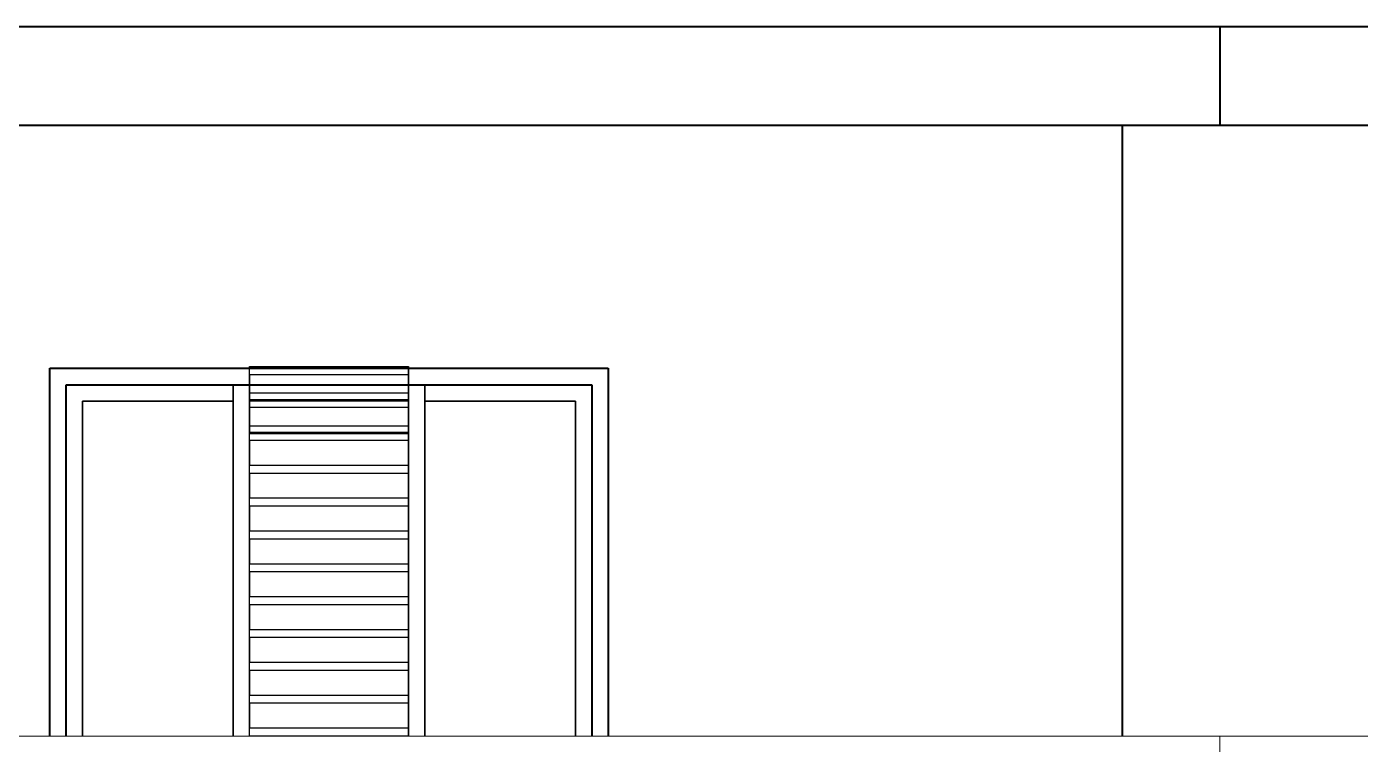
# Model space of a CAD drawing. Header units: millimetres. Extents: x -5645 to 36496, y -6563 to 7144.
# Drawn here: x 1570.6 to 1976.5, y -144 to 74.5 of the extents above; entities that cross this region are included whole.
import ezdxf

# ---------------------------------------------------------------- set-up
doc = ezdxf.new("R2010")
doc.units = ezdxf.units.MM
doc.header["$LTSCALE"] = 100
doc.layers.get('0').update_dxf_attribs({"lineweight": 40})
doc.layers.add('VPORTS', color=7, linetype='Continuous')
doc.layers.add('WIN', color=4, linetype='Continuous', lineweight=9)

msp = doc.modelspace()

# ---------------------------------------------------------------- linework, layer by layer
for p, q in [((1577.62, -29.47, 10), (1747.62, -29.47, 10)), ((1577.62, -44.47, 10), (1577.62, -29.47, 10)), ((1747.62, -29.47, 10), (1747.62, -44.47, 10)), ((1582.62, -34.47, 10), (1742.62, -34.47, 10)), ((1582.62, -44.47, 5), (1582.62, -34.47, 5)), ((1691.79, -34.47, 5), (1742.62, -34.47, 5)), ((1742.62, -34.47, 10), (1742.62, -44.47, 10)), ((1742.62, -34.47, 5), (1742.62, -44.47, 5)), ((1577.62, -141.47, 15), (1577.62, -44.47, 15)), ((1582.62, -141.47, 10), (1582.62, -44.47, 10)), ((1742.62, -44.47, 15), (1742.62, -141.47, 15)), ((1742.62, -44.47, 10), (1742.62, -141.47, 10)), ((1747.62, -44.47, 15), (1747.62, -141.47, 15))]:
    msp.add_line(p, q)
at = {"extrusion": (0, 1, -6.12323e-17)}
for p, q in [((1577.62, -29.47, 10), (1747.62, -29.47, 10)), ((1577.62, -29.47), (1747.62, -29.47)), ((1747.62, -29.47), (1747.62, -29.47, 10))]:
    msp.add_line(p, q, dxfattribs=at)
at = {"extrusion": (-1.22461e-16, -6.12323e-17, -1)}
for p, q in [((1577.62, -29.47), (1747.62, -29.47)), ((1747.62, -29.47), (1747.62, -44.47)), ((1577.62, -141.47, 5), (1577.62, -44.47, 5)), ((1747.62, -44.47, 5), (1747.62, -141.47, 5))]:
    msp.add_line(p, q, dxfattribs=at)
at = {"extrusion": (1, -7.49855e-33, -1.22461e-16)}
for p, q in [((1747.62, -29.47), (1747.62, -44.47)), ((1747.62, -29.47, 10), (1747.62, -44.47, 10)), ((1747.62, -29.47), (1747.62, -29.47, 10)), ((1747.62, -44.47, 15), (1747.62, -141.47, 15)), ((1747.62, -44.47, 5), (1747.62, -141.47, 5))]:
    msp.add_line(p, q, dxfattribs=at)
at = {"extrusion": (0, -1, 6.12323e-17)}
for p, q in [((1582.62, -34.47, 10), (1742.62, -34.47, 10)), ((1691.79, -34.47, 5), (1742.62, -34.47, 5)), ((1742.62, -34.47, 5), (1742.62, -34.47, 10))]:
    msp.add_line(p, q, dxfattribs=at)
at = {"extrusion": (-1, 7.49855e-33, 1.22461e-16)}
for p, q in [((1742.62, -34.47, 10), (1742.62, -44.47, 10)), ((1742.62, -34.47, 5), (1742.62, -44.47, 5)), ((1742.62, -34.47, 5), (1742.62, -34.47, 10)), ((1577.62, -141.47, 5), (1577.62, -44.47, 5)), ((1577.62, -141.47, 15), (1577.62, -44.47, 15)), ((1742.62, -44.47, 10), (1742.62, -141.47, 10)), ((1742.62, -44.47, 15), (1742.62, -141.47, 15))]:
    msp.add_line(p, q, dxfattribs=at)
for points in [[(1273.92, 74.53), (2663.47, 74.53)], [(1933.82, 74.53), (1933.82, 44.53)], [(1273.92, 44.53), (2663.47, 44.53)], [(1904.05, 44.53), (1904.05, -141.47)]]:
    msp.add_lwpolyline(points)
at = {"layer": 'VPORTS', "extrusion": (-1, 7.49855e-33, 1.22461e-16)}
for p, q in [((1577.62, -44.47, 10), (1577.62, -29.47, 10)), ((1577.62, -44.47), (1577.62, -29.47)), ((1577.62, -29.47), (1577.62, -29.47, 10)), ((1686.79, -49.47, 12.5), (1686.79, -28.97, 12.5)), ((1686.79, -28.97, 10), (1686.79, -28.97, 12.5)), ((1686.79, -28.97, 10), (1686.79, -31.47, 10)), ((1686.79, -31.47, 10), (1686.79, -31.47, 12.5)), ((1686.79, -31.47, 12.5), (1686.79, -38.97, 12.5)), ((1633.46, -44.47, 7.5), (1633.46, -34.47, 7.5)), ((1633.46, -34.47, -2.5), (1633.46, -44.47, -2.5)), ((1633.46, -34.47, 5), (1633.46, -34.47, 7.5)), ((1633.46, -34.47, -2.5), (1633.46, -34.47)), ((1633.46, -34.47, 5), (1633.46, -39.47, 5)), ((1633.46, -39.47), (1633.46, -34.47)), ((1686.79, -44.47, -2.5), (1686.79, -34.47, -2.5)), ((1686.79, -34.47, -2.5), (1686.79, -34.47)), ((1686.79, -39.47), (1686.79, -34.47)), ((1686.79, -34.47, 5), (1686.79, -36.97, 5)), ((1686.79, -34.47, 5), (1686.79, -34.47, 7.5)), ((1686.79, -34.47, 7.5), (1686.79, -36.97, 7.5)), ((1633.46, -39.47, 5), (1633.46, -39.47)), ((1686.79, -36.97, 5), (1686.79, -36.97, 7.5)), ((1686.79, -38.97, 10), (1686.79, -38.97, 12.5)), ((1686.79, -38.97, 10), (1686.79, -41.47, 10)), ((1686.79, -39.47, 7.5), (1686.79, -44.47, 7.5)), ((1686.79, -39.47), (1686.79, -39.47, 7.5)), ((1737.62, -39.47, 5), (1737.62, -44.47, 5)), ((1737.62, -44.47), (1737.62, -39.47)), ((1737.62, -39.47), (1737.62, -39.47, 5)), ((1577.62, -44.47, 5), (1577.62, -44.47, 15)), ((1577.62, -44.47, 10), (1577.62, -44.47)), ((1633.46, -44.47, 2.5), (1633.46, -141.47, 2.5)), ((1633.46, -44.47, 2.5), (1633.46, -44.47, 12.5)), ((1633.46, -141.47, 12.5), (1633.46, -44.47, 12.5)), ((1633.46, -44.47, 7.5), (1633.46, -44.47, -2.5)), ((1686.79, -41.47, 10), (1686.79, -41.47, 12.5)), ((1686.79, -41.47, 12.5), (1686.79, -48.97, 12.5)), ((1686.79, -141.47, 2.5), (1686.79, -44.47, 2.5)), ((1686.79, -44.47, 2.5), (1686.79, -44.47, 12.5)), ((1686.79, -44.47, 12.5), (1686.79, -46.97, 12.5)), ((1686.79, -44.47, 7.5), (1686.79, -44.47, -2.5)), ((1737.62, -141.47, 5), (1737.62, -44.47, 5)), ((1737.62, -44.47, 5), (1737.62, -44.47, 10)), ((1737.62, -44.47, 10), (1737.62, -141.47, 10)), ((1737.62, -44.47, 5), (1737.62, -44.47)), ((1742.62, -44.47, 10), (1742.62, -44.47, 15)), ((1742.62, -44.47, 10), (1742.62, -44.47, 5)), ((1686.79, -46.97, 10), (1686.79, -46.97, 12.5)), ((1686.79, -46.97, 10), (1686.79, -49.47, 10)), ((1686.79, -48.97, 10), (1686.79, -48.97, 12.5)), ((1686.79, -48.97, 10), (1686.79, -51.47, 10)), ((1686.79, -49.47, 10), (1686.79, -49.47, 12.5)), ((1686.79, -51.47, 10), (1686.79, -51.47, 12.5)), ((1686.79, -51.47, 12.5), (1686.79, -58.97, 12.5)), ((1686.79, -58.97, 10), (1686.79, -58.97, 12.5)), ((1686.79, -58.97, 10), (1686.79, -61.47, 10)), ((1686.79, -61.47, 10), (1686.79, -61.47, 12.5)), ((1686.79, -61.47, 12.5), (1686.79, -68.97, 12.5)), ((1686.79, -68.97, 10), (1686.79, -68.97, 12.5)), ((1686.79, -68.97, 10), (1686.79, -71.47, 10)), ((1686.79, -71.47, 10), (1686.79, -71.47, 12.5)), ((1686.79, -71.47, 12.5), (1686.79, -78.97, 12.5)), ((1686.79, -78.97, 10), (1686.79, -78.97, 12.5)), ((1686.79, -78.97, 10), (1686.79, -81.47, 10)), ((1686.79, -81.47, 10), (1686.79, -81.47, 12.5)), ((1686.79, -81.47, 12.5), (1686.79, -88.97, 12.5)), ((1686.79, -88.97, 10), (1686.79, -88.97, 12.5)), ((1686.79, -88.97, 10), (1686.79, -91.47, 10)), ((1686.79, -91.47, 10), (1686.79, -91.47, 12.5)), ((1686.79, -91.47, 12.5), (1686.79, -98.97, 12.5)), ((1686.79, -98.97, 10), (1686.79, -98.97, 12.5)), ((1686.79, -98.97, 10), (1686.79, -101.47, 10)), ((1686.79, -101.47, 10), (1686.79, -101.47, 12.5)), ((1686.79, -101.47, 12.5), (1686.79, -108.97, 12.5)), ((1686.79, -108.97, 10), (1686.79, -108.97, 12.5)), ((1686.79, -108.97, 10), (1686.79, -111.47, 10)), ((1686.79, -111.47, 10), (1686.79, -111.47, 12.5)), ((1686.79, -111.47, 12.5), (1686.79, -118.97, 12.5)), ((1686.79, -118.97, 10), (1686.79, -118.97, 12.5)), ((1686.79, -118.97, 10), (1686.79, -121.47, 10)), ((1686.79, -121.47, 12.5), (1686.79, -128.97, 12.5)), ((1686.79, -121.47, 10), (1686.79, -121.47, 12.5)), ((1686.79, -128.97, 10), (1686.79, -131.47, 10)), ((1686.79, -128.97, 10), (1686.79, -128.97, 12.5)), ((1686.79, -131.47, 12.5), (1686.79, -138.97, 12.5)), ((1686.79, -131.47, 10), (1686.79, -131.47, 12.5)), ((1686.79, -138.97, 10), (1686.79, -141.47, 10)), ((1686.79, -138.97, 10), (1686.79, -138.97, 12.5)), ((1686.79, -141.47, 10), (1686.79, -141.47, 12.5))]:
    msp.add_line(p, q, dxfattribs=at)
at = {"layer": 'VPORTS', "extrusion": (0, 1, -6.12323e-17)}
for p, q in [((1577.62, -29.47), (1577.62, -29.47, 10)), ((1638.46, -28.97, 12.5), (1686.79, -28.97, 12.5)), ((1638.46, -28.97, 10), (1638.46, -28.97, 12.5)), ((1638.46, -28.97, 10), (1686.79, -28.97, 10)), ((1686.79, -28.97, 10), (1686.79, -28.97, 12.5)), ((1633.46, -34.47), (1638.46, -34.47)), ((1633.46, -34.47, -2.5), (1633.46, -34.47)), ((1638.46, -34.47, -2.5), (1633.46, -34.47, -2.5)), ((1638.46, -34.47, -2.5), (1638.46, -34.47)), ((1686.79, -34.47), (1691.79, -34.47)), ((1686.79, -34.47, -2.5), (1686.79, -34.47)), ((1686.79, -34.47, -2.5), (1691.79, -34.47, -2.5)), ((1691.79, -34.47, -2.5), (1691.79, -34.47)), ((1638.46, -36.97, 7.5), (1686.79, -36.97, 7.5)), ((1638.46, -36.97, 5), (1638.46, -36.97, 7.5)), ((1638.46, -36.97, 5), (1686.79, -36.97, 5)), ((1638.46, -38.97, 12.5), (1686.79, -38.97, 12.5)), ((1638.46, -38.97, 10), (1638.46, -38.97, 12.5)), ((1638.46, -38.97, 10), (1686.79, -38.97, 10)), ((1686.79, -36.97, 5), (1686.79, -36.97, 7.5)), ((1686.79, -38.97, 10), (1686.79, -38.97, 12.5)), ((1577.62, -44.47, 5), (1577.62, -44.47, 15)), ((1582.62, -44.47, 15), (1582.62, -44.47, 10)), ((1587.62, -44.47, 10), (1587.62, -44.47, 5)), ((1633.46, -44.47, 2.5), (1633.46, -44.47, 12.5)), ((1638.46, -44.47, 12.5), (1638.46, -44.47, 2.5)), ((1686.79, -44.47, 2.5), (1686.79, -44.47, 12.5)), ((1691.79, -44.47, 12.5), (1691.79, -44.47, 2.5)), ((1737.62, -44.47, 5), (1737.62, -44.47, 10)), ((1742.62, -44.47, 10), (1742.62, -44.47, 15)), ((1747.62, -44.47, 15), (1747.62, -44.47, 5)), ((1638.46, -46.97, 12.5), (1686.79, -46.97, 12.5)), ((1638.46, -46.97, 10), (1638.46, -46.97, 12.5)), ((1638.46, -46.97, 10), (1686.79, -46.97, 10)), ((1686.79, -46.97, 10), (1686.79, -46.97, 12.5)), ((1638.46, -48.97, 12.5), (1686.79, -48.97, 12.5)), ((1638.46, -48.97, 10), (1638.46, -48.97, 12.5)), ((1638.46, -48.97, 10), (1686.79, -48.97, 10)), ((1686.79, -48.97, 10), (1686.79, -48.97, 12.5)), ((1638.46, -58.97, 12.5), (1686.79, -58.97, 12.5)), ((1638.46, -58.97, 10), (1638.46, -58.97, 12.5)), ((1638.46, -58.97, 10), (1686.79, -58.97, 10)), ((1686.79, -58.97, 10), (1686.79, -58.97, 12.5)), ((1638.46, -68.97, 12.5), (1686.79, -68.97, 12.5)), ((1638.46, -68.97, 10), (1638.46, -68.97, 12.5)), ((1638.46, -68.97, 10), (1686.79, -68.97, 10)), ((1686.79, -68.97, 10), (1686.79, -68.97, 12.5)), ((1638.46, -78.97, 12.5), (1686.79, -78.97, 12.5)), ((1638.46, -78.97, 10), (1638.46, -78.97, 12.5)), ((1638.46, -78.97, 10), (1686.79, -78.97, 10)), ((1686.79, -78.97, 10), (1686.79, -78.97, 12.5)), ((1638.46, -88.97, 12.5), (1686.79, -88.97, 12.5)), ((1638.46, -88.97, 10), (1638.46, -88.97, 12.5)), ((1638.46, -88.97, 10), (1686.79, -88.97, 10)), ((1686.79, -88.97, 10), (1686.79, -88.97, 12.5)), ((1638.46, -98.97, 12.5), (1686.79, -98.97, 12.5)), ((1638.46, -98.97, 10), (1638.46, -98.97, 12.5)), ((1638.46, -98.97, 10), (1686.79, -98.97, 10)), ((1686.79, -98.97, 10), (1686.79, -98.97, 12.5)), ((1638.46, -108.97, 12.5), (1686.79, -108.97, 12.5)), ((1638.46, -108.97, 10), (1638.46, -108.97, 12.5)), ((1638.46, -108.97, 10), (1686.79, -108.97, 10)), ((1686.79, -108.97, 10), (1686.79, -108.97, 12.5)), ((1638.46, -118.97, 12.5), (1686.79, -118.97, 12.5)), ((1638.46, -118.97, 10), (1638.46, -118.97, 12.5)), ((1638.46, -118.97, 10), (1686.79, -118.97, 10)), ((1686.79, -118.97, 10), (1686.79, -118.97, 12.5)), ((1638.46, -128.97, 12.5), (1686.79, -128.97, 12.5)), ((1638.46, -128.97, 10), (1638.46, -128.97, 12.5)), ((1638.46, -128.97, 10), (1686.79, -128.97, 10)), ((1686.79, -128.97, 10), (1686.79, -128.97, 12.5)), ((1638.46, -138.97, 12.5), (1686.79, -138.97, 12.5)), ((1638.46, -138.97, 10), (1638.46, -138.97, 12.5)), ((1638.46, -138.97, 10), (1686.79, -138.97, 10)), ((1686.79, -138.97, 10), (1686.79, -138.97, 12.5))]:
    msp.add_line(p, q, dxfattribs=at)
at = {"layer": 'VPORTS', "extrusion": (-1.22461e-16, -6.12323e-17, -1)}
for p, q in [((1577.62, -44.47), (1577.62, -29.47)), ((1638.46, -31.47, 10), (1638.46, -28.97, 10)), ((1638.46, -28.97, 10), (1686.79, -28.97, 10)), ((1686.79, -31.47, 10), (1638.46, -31.47, 10)), ((1686.79, -28.97, 10), (1686.79, -31.47, 10)), ((1633.46, -34.47, -2.5), (1633.46, -44.47, -2.5)), ((1638.46, -34.47, -2.5), (1633.46, -34.47, -2.5)), ((1633.46, -39.47), (1633.46, -34.47)), ((1633.46, -34.47), (1638.46, -34.47)), ((1638.46, -44.47, -2.5), (1638.46, -34.47, -2.5)), ((1638.46, -34.47), (1638.46, -39.47)), ((1686.79, -44.47, -2.5), (1686.79, -34.47, -2.5)), ((1686.79, -34.47, -2.5), (1691.79, -34.47, -2.5)), ((1686.79, -34.47), (1691.79, -34.47)), ((1686.79, -39.47), (1686.79, -34.47)), ((1691.79, -34.47, -2.5), (1691.79, -44.47, -2.5)), ((1691.79, -34.47), (1691.79, -39.47)), ((1587.62, -39.47), (1587.62, -44.47)), ((1633.46, -39.47), (1587.62, -39.47)), ((1638.46, -41.47, 10), (1638.46, -38.97, 10)), ((1638.46, -38.97, 10), (1686.79, -38.97, 10)), ((1686.79, -39.47), (1638.46, -39.47)), ((1686.79, -38.97, 10), (1686.79, -41.47, 10)), ((1737.62, -39.47), (1691.79, -39.47)), ((1737.62, -44.47), (1737.62, -39.47)), ((1587.62, -44.47, 5), (1587.62, -141.47, 5)), ((1633.46, -44.47, 2.5), (1633.46, -141.47, 2.5)), ((1686.79, -41.47, 10), (1638.46, -41.47, 10)), ((1638.46, -141.47, 2.5), (1638.46, -44.47, 2.5)), ((1686.79, -141.47, 2.5), (1686.79, -44.47, 2.5)), ((1691.79, -44.47, 2.5), (1691.79, -141.47, 2.5)), ((1737.62, -141.47, 5), (1737.62, -44.47, 5)), ((1638.46, -49.47, 10), (1638.46, -46.97, 10)), ((1638.46, -46.97, 10), (1686.79, -46.97, 10)), ((1686.79, -46.97, 10), (1686.79, -49.47, 10)), ((1638.46, -51.47, 10), (1638.46, -48.97, 10)), ((1638.46, -48.97, 10), (1686.79, -48.97, 10)), ((1686.79, -49.47, 10), (1638.46, -49.47, 10)), ((1686.79, -51.47, 10), (1638.46, -51.47, 10)), ((1686.79, -48.97, 10), (1686.79, -51.47, 10)), ((1638.46, -61.47, 10), (1638.46, -58.97, 10)), ((1638.46, -58.97, 10), (1686.79, -58.97, 10)), ((1686.79, -58.97, 10), (1686.79, -61.47, 10)), ((1686.79, -61.47, 10), (1638.46, -61.47, 10)), ((1638.46, -71.47, 10), (1638.46, -68.97, 10)), ((1638.46, -68.97, 10), (1686.79, -68.97, 10)), ((1686.79, -68.97, 10), (1686.79, -71.47, 10)), ((1686.79, -71.47, 10), (1638.46, -71.47, 10)), ((1638.46, -81.47, 10), (1638.46, -78.97, 10)), ((1638.46, -78.97, 10), (1686.79, -78.97, 10)), ((1686.79, -78.97, 10), (1686.79, -81.47, 10)), ((1686.79, -81.47, 10), (1638.46, -81.47, 10)), ((1638.46, -91.47, 10), (1638.46, -88.97, 10)), ((1638.46, -88.97, 10), (1686.79, -88.97, 10)), ((1686.79, -88.97, 10), (1686.79, -91.47, 10)), ((1686.79, -91.47, 10), (1638.46, -91.47, 10)), ((1638.46, -101.47, 10), (1638.46, -98.97, 10)), ((1638.46, -98.97, 10), (1686.79, -98.97, 10)), ((1686.79, -101.47, 10), (1638.46, -101.47, 10)), ((1686.79, -98.97, 10), (1686.79, -101.47, 10)), ((1638.46, -111.47, 10), (1638.46, -108.97, 10)), ((1638.46, -108.97, 10), (1686.79, -108.97, 10)), ((1686.79, -108.97, 10), (1686.79, -111.47, 10)), ((1686.79, -111.47, 10), (1638.46, -111.47, 10)), ((1638.46, -121.47, 10), (1638.46, -118.97, 10)), ((1638.46, -118.97, 10), (1686.79, -118.97, 10)), ((1686.79, -121.47, 10), (1638.46, -121.47, 10)), ((1686.79, -118.97, 10), (1686.79, -121.47, 10)), ((1638.46, -131.47, 10), (1638.46, -128.97, 10)), ((1638.46, -128.97, 10), (1686.79, -128.97, 10)), ((1686.79, -128.97, 10), (1686.79, -131.47, 10)), ((1686.79, -131.47, 10), (1638.46, -131.47, 10)), ((1638.46, -141.47, 10), (1638.46, -138.97, 10)), ((1638.46, -138.97, 10), (1686.79, -138.97, 10)), ((1686.79, -141.47, 10), (1638.46, -141.47, 10)), ((1686.79, -138.97, 10), (1686.79, -141.47, 10))]:
    msp.add_line(p, q, dxfattribs=at)
at = {"layer": 'VPORTS', "extrusion": (1, -7.49855e-33, -1.22461e-16)}
for p, q in [((1638.46, -31.47, 10), (1638.46, -28.97, 10)), ((1638.46, -28.97, 10), (1638.46, -28.97, 12.5)), ((1638.46, -49.47, 12.5), (1638.46, -28.97, 12.5)), ((1638.46, -31.47, 12.5), (1638.46, -38.97, 12.5)), ((1638.46, -31.47, 10), (1638.46, -31.47, 12.5)), ((1582.62, -44.47, 5), (1582.62, -34.47, 5)), ((1582.62, -44.47, 10), (1582.62, -34.47, 10)), ((1582.62, -34.47, 5), (1582.62, -34.47, 10)), ((1638.46, -36.97, 5), (1638.46, -34.47, 5)), ((1638.46, -34.47, 5), (1638.46, -34.47, 7.5)), ((1638.46, -34.47, 7.5), (1638.46, -36.97, 7.5)), ((1638.46, -44.47, -2.5), (1638.46, -34.47, -2.5)), ((1638.46, -34.47, -2.5), (1638.46, -34.47)), ((1638.46, -34.47), (1638.46, -39.47)), ((1691.79, -34.47, -2.5), (1691.79, -44.47, -2.5)), ((1691.79, -44.47, 7.5), (1691.79, -34.47, 7.5)), ((1691.79, -34.47, -2.5), (1691.79, -34.47)), ((1691.79, -34.47, 5), (1691.79, -34.47, 7.5)), ((1691.79, -34.47), (1691.79, -39.47)), ((1691.79, -39.47, 5), (1691.79, -34.47, 5)), ((1587.62, -39.47), (1587.62, -44.47)), ((1587.62, -44.47, 5), (1587.62, -39.47, 5)), ((1587.62, -39.47), (1587.62, -39.47, 5)), ((1638.46, -36.97, 5), (1638.46, -36.97, 7.5)), ((1638.46, -41.47, 10), (1638.46, -38.97, 10)), ((1638.46, -38.97, 10), (1638.46, -38.97, 12.5)), ((1638.46, -39.47, 7.5), (1638.46, -44.47, 7.5)), ((1638.46, -39.47), (1638.46, -39.47, 7.5)), ((1691.79, -39.47), (1691.79, -39.47, 5)), ((1582.62, -141.47, 15), (1582.62, -44.47, 15)), ((1582.62, -44.47, 15), (1582.62, -44.47, 10)), ((1582.62, -141.47, 10), (1582.62, -44.47, 10)), ((1582.62, -44.47, 5), (1582.62, -44.47, 10)), ((1587.62, -141.47, 10), (1587.62, -44.47, 10)), ((1587.62, -44.47, 10), (1587.62, -44.47, 5)), ((1587.62, -44.47, 5), (1587.62, -141.47, 5)), ((1587.62, -44.47), (1587.62, -44.47, 5)), ((1638.46, -41.47, 12.5), (1638.46, -48.97, 12.5)), ((1638.46, -41.47, 10), (1638.46, -41.47, 12.5)), ((1638.46, -141.47, 2.5), (1638.46, -44.47, 2.5)), ((1638.46, -44.47, 12.5), (1638.46, -44.47, 2.5)), ((1638.46, -44.47, 12.5), (1638.46, -46.97, 12.5)), ((1638.46, -44.47, -2.5), (1638.46, -44.47, 7.5)), ((1691.79, -141.47, 12.5), (1691.79, -44.47, 12.5)), ((1691.79, -44.47, 12.5), (1691.79, -44.47, 2.5)), ((1691.79, -44.47, 2.5), (1691.79, -141.47, 2.5)), ((1691.79, -44.47, -2.5), (1691.79, -44.47, 7.5)), ((1747.62, -44.47, 15), (1747.62, -44.47, 5)), ((1747.62, -44.47), (1747.62, -44.47, 10)), ((1638.46, -46.97, 10), (1638.46, -46.97, 12.5)), ((1638.46, -49.47, 10), (1638.46, -46.97, 10)), ((1638.46, -51.47, 10), (1638.46, -48.97, 10)), ((1638.46, -48.97, 10), (1638.46, -48.97, 12.5)), ((1638.46, -49.47, 10), (1638.46, -49.47, 12.5)), ((1638.46, -51.47, 12.5), (1638.46, -58.97, 12.5)), ((1638.46, -51.47, 10), (1638.46, -51.47, 12.5)), ((1638.46, -61.47, 10), (1638.46, -58.97, 10)), ((1638.46, -58.97, 10), (1638.46, -58.97, 12.5)), ((1638.46, -61.47, 12.5), (1638.46, -68.97, 12.5)), ((1638.46, -61.47, 10), (1638.46, -61.47, 12.5)), ((1638.46, -71.47, 10), (1638.46, -68.97, 10)), ((1638.46, -68.97, 10), (1638.46, -68.97, 12.5)), ((1638.46, -71.47, 12.5), (1638.46, -78.97, 12.5)), ((1638.46, -71.47, 10), (1638.46, -71.47, 12.5)), ((1638.46, -81.47, 10), (1638.46, -78.97, 10)), ((1638.46, -78.97, 10), (1638.46, -78.97, 12.5)), ((1638.46, -81.47, 12.5), (1638.46, -88.97, 12.5)), ((1638.46, -81.47, 10), (1638.46, -81.47, 12.5)), ((1638.46, -91.47, 10), (1638.46, -88.97, 10)), ((1638.46, -88.97, 10), (1638.46, -88.97, 12.5)), ((1638.46, -91.47, 12.5), (1638.46, -98.97, 12.5)), ((1638.46, -91.47, 10), (1638.46, -91.47, 12.5)), ((1638.46, -101.47, 10), (1638.46, -98.97, 10)), ((1638.46, -98.97, 10), (1638.46, -98.97, 12.5)), ((1638.46, -101.47, 12.5), (1638.46, -108.97, 12.5)), ((1638.46, -101.47, 10), (1638.46, -101.47, 12.5)), ((1638.46, -111.47, 10), (1638.46, -108.97, 10)), ((1638.46, -108.97, 10), (1638.46, -108.97, 12.5)), ((1638.46, -111.47, 12.5), (1638.46, -118.97, 12.5)), ((1638.46, -111.47, 10), (1638.46, -111.47, 12.5)), ((1638.46, -121.47, 10), (1638.46, -118.97, 10)), ((1638.46, -118.97, 10), (1638.46, -118.97, 12.5)), ((1638.46, -121.47, 12.5), (1638.46, -128.97, 12.5)), ((1638.46, -121.47, 10), (1638.46, -121.47, 12.5)), ((1638.46, -131.47, 10), (1638.46, -128.97, 10)), ((1638.46, -128.97, 10), (1638.46, -128.97, 12.5)), ((1638.46, -131.47, 10), (1638.46, -131.47, 12.5)), ((1638.46, -131.47, 12.5), (1638.46, -138.97, 12.5)), ((1638.46, -138.97, 10), (1638.46, -138.97, 12.5)), ((1638.46, -141.47, 10), (1638.46, -138.97, 10)), ((1638.46, -141.47, 10), (1638.46, -141.47, 12.5))]:
    msp.add_line(p, q, dxfattribs=at)
at = {"layer": 'VPORTS'}
for p, q in [((1638.46, -49.47, 12.5), (1638.46, -28.97, 12.5)), ((1638.46, -28.97, 12.5), (1686.79, -28.97, 12.5)), ((1686.79, -31.47, 12.5), (1638.46, -31.47, 12.5)), ((1638.46, -31.47, 12.5), (1638.46, -38.97, 12.5)), ((1686.79, -49.47, 12.5), (1686.79, -28.97, 12.5)), ((1686.79, -31.47, 12.5), (1686.79, -38.97, 12.5)), ((1582.62, -44.47, 10), (1582.62, -34.47, 10)), ((1582.62, -34.47, 5), (1633.46, -34.47, 5)), ((1633.46, -34.47, 5), (1633.46, -39.47, 5)), ((1633.46, -44.47, 7.5), (1633.46, -34.47, 7.5)), ((1633.46, -34.47, 7.5), (1638.46, -34.47, 7.5)), ((1638.46, -36.97, 5), (1638.46, -34.47, 5)), ((1638.46, -34.47, 5), (1686.79, -34.47, 5)), ((1638.46, -34.47, 7.5), (1638.46, -36.97, 7.5)), ((1686.79, -34.47, 5), (1686.79, -36.97, 5)), ((1691.79, -34.47, 7.5), (1686.79, -34.47, 7.5)), ((1686.79, -34.47, 7.5), (1686.79, -36.97, 7.5)), ((1691.79, -39.47, 5), (1691.79, -34.47, 5)), ((1691.79, -44.47, 7.5), (1691.79, -34.47, 7.5)), ((1587.62, -44.47, 5), (1587.62, -39.47, 5)), ((1587.62, -39.47, 5), (1633.46, -39.47, 5)), ((1638.46, -36.97, 5), (1686.79, -36.97, 5)), ((1638.46, -36.97, 7.5), (1686.79, -36.97, 7.5)), ((1638.46, -38.97, 12.5), (1686.79, -38.97, 12.5)), ((1686.79, -39.47, 7.5), (1638.46, -39.47, 7.5)), ((1638.46, -39.47, 7.5), (1638.46, -44.47, 7.5)), ((1686.79, -39.47, 7.5), (1686.79, -44.47, 7.5)), ((1691.79, -39.47, 5), (1737.62, -39.47, 5)), ((1737.62, -39.47, 5), (1737.62, -44.47, 5)), ((1582.62, -141.47, 15), (1582.62, -44.47, 15)), ((1587.62, -141.47, 10), (1587.62, -44.47, 10)), ((1633.46, -141.47, 12.5), (1633.46, -44.47, 12.5)), ((1638.46, -41.47, 12.5), (1638.46, -48.97, 12.5)), ((1686.79, -41.47, 12.5), (1638.46, -41.47, 12.5)), ((1638.46, -44.47, 12.5), (1638.46, -46.97, 12.5)), ((1686.79, -41.47, 12.5), (1686.79, -48.97, 12.5)), ((1686.79, -44.47, 12.5), (1686.79, -46.97, 12.5)), ((1691.79, -141.47, 12.5), (1691.79, -44.47, 12.5)), ((1737.62, -44.47, 10), (1737.62, -141.47, 10)), ((1638.46, -46.97, 12.5), (1686.79, -46.97, 12.5)), ((1638.46, -48.97, 12.5), (1686.79, -48.97, 12.5)), ((1686.79, -49.47, 12.5), (1638.46, -49.47, 12.5)), ((1686.79, -51.47, 12.5), (1638.46, -51.47, 12.5)), ((1638.46, -51.47, 12.5), (1638.46, -58.97, 12.5)), ((1686.79, -51.47, 12.5), (1686.79, -58.97, 12.5)), ((1638.46, -58.97, 12.5), (1686.79, -58.97, 12.5)), ((1638.46, -61.47, 12.5), (1638.46, -68.97, 12.5)), ((1686.79, -61.47, 12.5), (1638.46, -61.47, 12.5)), ((1686.79, -61.47, 12.5), (1686.79, -68.97, 12.5)), ((1638.46, -68.97, 12.5), (1686.79, -68.97, 12.5)), ((1686.79, -71.47, 12.5), (1638.46, -71.47, 12.5)), ((1638.46, -71.47, 12.5), (1638.46, -78.97, 12.5)), ((1686.79, -71.47, 12.5), (1686.79, -78.97, 12.5)), ((1638.46, -78.97, 12.5), (1686.79, -78.97, 12.5)), ((1638.46, -81.47, 12.5), (1638.46, -88.97, 12.5)), ((1686.79, -81.47, 12.5), (1638.46, -81.47, 12.5)), ((1686.79, -81.47, 12.5), (1686.79, -88.97, 12.5)), ((1638.46, -88.97, 12.5), (1686.79, -88.97, 12.5)), ((1638.46, -91.47, 12.5), (1638.46, -98.97, 12.5)), ((1686.79, -91.47, 12.5), (1638.46, -91.47, 12.5)), ((1686.79, -91.47, 12.5), (1686.79, -98.97, 12.5)), ((1638.46, -98.97, 12.5), (1686.79, -98.97, 12.5)), ((1638.46, -101.47, 12.5), (1638.46, -108.97, 12.5)), ((1686.79, -101.47, 12.5), (1638.46, -101.47, 12.5)), ((1686.79, -101.47, 12.5), (1686.79, -108.97, 12.5)), ((1638.46, -108.97, 12.5), (1686.79, -108.97, 12.5)), ((1686.79, -111.47, 12.5), (1638.46, -111.47, 12.5)), ((1638.46, -111.47, 12.5), (1638.46, -118.97, 12.5)), ((1686.79, -111.47, 12.5), (1686.79, -118.97, 12.5)), ((1638.46, -118.97, 12.5), (1686.79, -118.97, 12.5)), ((1638.46, -121.47, 12.5), (1638.46, -128.97, 12.5)), ((1686.79, -121.47, 12.5), (1638.46, -121.47, 12.5)), ((1686.79, -121.47, 12.5), (1686.79, -128.97, 12.5)), ((1638.46, -128.97, 12.5), (1686.79, -128.97, 12.5)), ((1686.79, -131.47, 12.5), (1638.46, -131.47, 12.5)), ((1638.46, -131.47, 12.5), (1638.46, -138.97, 12.5)), ((1686.79, -131.47, 12.5), (1686.79, -138.97, 12.5)), ((1638.46, -138.97, 12.5), (1686.79, -138.97, 12.5)), ((1686.79, -141.47, 12.5), (1638.46, -141.47, 12.5))]:
    msp.add_line(p, q, dxfattribs=at)
at = {"layer": 'VPORTS', "extrusion": (0, -1, 6.12323e-17)}
for p, q in [((1686.79, -31.47, 12.5), (1638.46, -31.47, 12.5)), ((1638.46, -31.47, 10), (1638.46, -31.47, 12.5)), ((1686.79, -31.47, 10), (1638.46, -31.47, 10)), ((1686.79, -31.47, 10), (1686.79, -31.47, 12.5)), ((1582.62, -34.47, 5), (1582.62, -34.47, 10)), ((1582.62, -34.47, 5), (1633.46, -34.47, 5)), ((1633.46, -34.47, 5), (1633.46, -34.47, 7.5)), ((1633.46, -34.47, 7.5), (1638.46, -34.47, 7.5)), ((1638.46, -34.47, 5), (1686.79, -34.47, 5)), ((1638.46, -34.47, 5), (1638.46, -34.47, 7.5)), ((1691.79, -34.47, 7.5), (1686.79, -34.47, 7.5)), ((1686.79, -34.47, 5), (1686.79, -34.47, 7.5)), ((1691.79, -34.47, 5), (1691.79, -34.47, 7.5)), ((1587.62, -39.47, 5), (1633.46, -39.47, 5)), ((1633.46, -39.47), (1587.62, -39.47)), ((1587.62, -39.47), (1587.62, -39.47, 5)), ((1633.46, -39.47, 5), (1633.46, -39.47)), ((1686.79, -39.47, 7.5), (1638.46, -39.47, 7.5)), ((1638.46, -39.47), (1638.46, -39.47, 7.5)), ((1686.79, -39.47), (1638.46, -39.47)), ((1686.79, -39.47), (1686.79, -39.47, 7.5)), ((1691.79, -39.47), (1691.79, -39.47, 5)), ((1737.62, -39.47), (1691.79, -39.47)), ((1691.79, -39.47, 5), (1737.62, -39.47, 5)), ((1737.62, -39.47), (1737.62, -39.47, 5)), ((1577.62, -44.47, 10), (1577.62, -44.47)), ((1582.62, -44.47, 5), (1582.62, -44.47, 10)), ((1587.62, -44.47), (1587.62, -44.47, 5)), ((1633.46, -44.47, 7.5), (1633.46, -44.47, -2.5)), ((1686.79, -41.47, 12.5), (1638.46, -41.47, 12.5)), ((1638.46, -41.47, 10), (1638.46, -41.47, 12.5)), ((1686.79, -41.47, 10), (1638.46, -41.47, 10)), ((1638.46, -44.47, -2.5), (1638.46, -44.47, 7.5)), ((1686.79, -41.47, 10), (1686.79, -41.47, 12.5)), ((1686.79, -44.47, 7.5), (1686.79, -44.47, -2.5)), ((1691.79, -44.47, -2.5), (1691.79, -44.47, 7.5)), ((1737.62, -44.47, 5), (1737.62, -44.47)), ((1742.62, -44.47, 10), (1742.62, -44.47, 5)), ((1747.62, -44.47), (1747.62, -44.47, 10)), ((1686.79, -49.47, 12.5), (1638.46, -49.47, 12.5)), ((1638.46, -49.47, 10), (1638.46, -49.47, 12.5)), ((1686.79, -49.47, 10), (1638.46, -49.47, 10)), ((1686.79, -51.47, 12.5), (1638.46, -51.47, 12.5)), ((1638.46, -51.47, 10), (1638.46, -51.47, 12.5)), ((1686.79, -51.47, 10), (1638.46, -51.47, 10)), ((1686.79, -49.47, 10), (1686.79, -49.47, 12.5)), ((1686.79, -51.47, 10), (1686.79, -51.47, 12.5)), ((1686.79, -61.47, 12.5), (1638.46, -61.47, 12.5)), ((1638.46, -61.47, 10), (1638.46, -61.47, 12.5)), ((1686.79, -61.47, 10), (1638.46, -61.47, 10)), ((1686.79, -61.47, 10), (1686.79, -61.47, 12.5)), ((1686.79, -71.47, 12.5), (1638.46, -71.47, 12.5)), ((1638.46, -71.47, 10), (1638.46, -71.47, 12.5)), ((1686.79, -71.47, 10), (1638.46, -71.47, 10)), ((1686.79, -71.47, 10), (1686.79, -71.47, 12.5)), ((1686.79, -81.47, 12.5), (1638.46, -81.47, 12.5)), ((1638.46, -81.47, 10), (1638.46, -81.47, 12.5)), ((1686.79, -81.47, 10), (1638.46, -81.47, 10)), ((1686.79, -81.47, 10), (1686.79, -81.47, 12.5)), ((1686.79, -91.47, 12.5), (1638.46, -91.47, 12.5)), ((1638.46, -91.47, 10), (1638.46, -91.47, 12.5)), ((1686.79, -91.47, 10), (1638.46, -91.47, 10)), ((1686.79, -91.47, 10), (1686.79, -91.47, 12.5)), ((1686.79, -101.47, 12.5), (1638.46, -101.47, 12.5)), ((1638.46, -101.47, 10), (1638.46, -101.47, 12.5)), ((1686.79, -101.47, 10), (1638.46, -101.47, 10)), ((1686.79, -101.47, 10), (1686.79, -101.47, 12.5)), ((1686.79, -111.47, 12.5), (1638.46, -111.47, 12.5)), ((1638.46, -111.47, 10), (1638.46, -111.47, 12.5)), ((1686.79, -111.47, 10), (1638.46, -111.47, 10)), ((1686.79, -111.47, 10), (1686.79, -111.47, 12.5)), ((1686.79, -121.47, 12.5), (1638.46, -121.47, 12.5)), ((1638.46, -121.47, 10), (1638.46, -121.47, 12.5)), ((1686.79, -121.47, 10), (1638.46, -121.47, 10)), ((1686.79, -121.47, 10), (1686.79, -121.47, 12.5)), ((1686.79, -131.47, 12.5), (1638.46, -131.47, 12.5)), ((1638.46, -131.47, 10), (1638.46, -131.47, 12.5)), ((1686.79, -131.47, 10), (1638.46, -131.47, 10)), ((1686.79, -131.47, 10), (1686.79, -131.47, 12.5)), ((1686.79, -141.47, 12.5), (1638.46, -141.47, 12.5)), ((1638.46, -141.47, 10), (1638.46, -141.47, 12.5)), ((1686.79, -141.47, 10), (1638.46, -141.47, 10)), ((1686.79, -141.47, 10), (1686.79, -141.47, 12.5))]:
    msp.add_line(p, q, dxfattribs=at)
at = {"layer": 'WIN', "color": 3}
for points in [[(1273.92, -141.47), (2663.47, -141.47)], [(1933.82, -141.47), (1933.82, -146.47)]]:
    msp.add_lwpolyline(points, dxfattribs=at)

doc.saveas('drawing.dxf')
